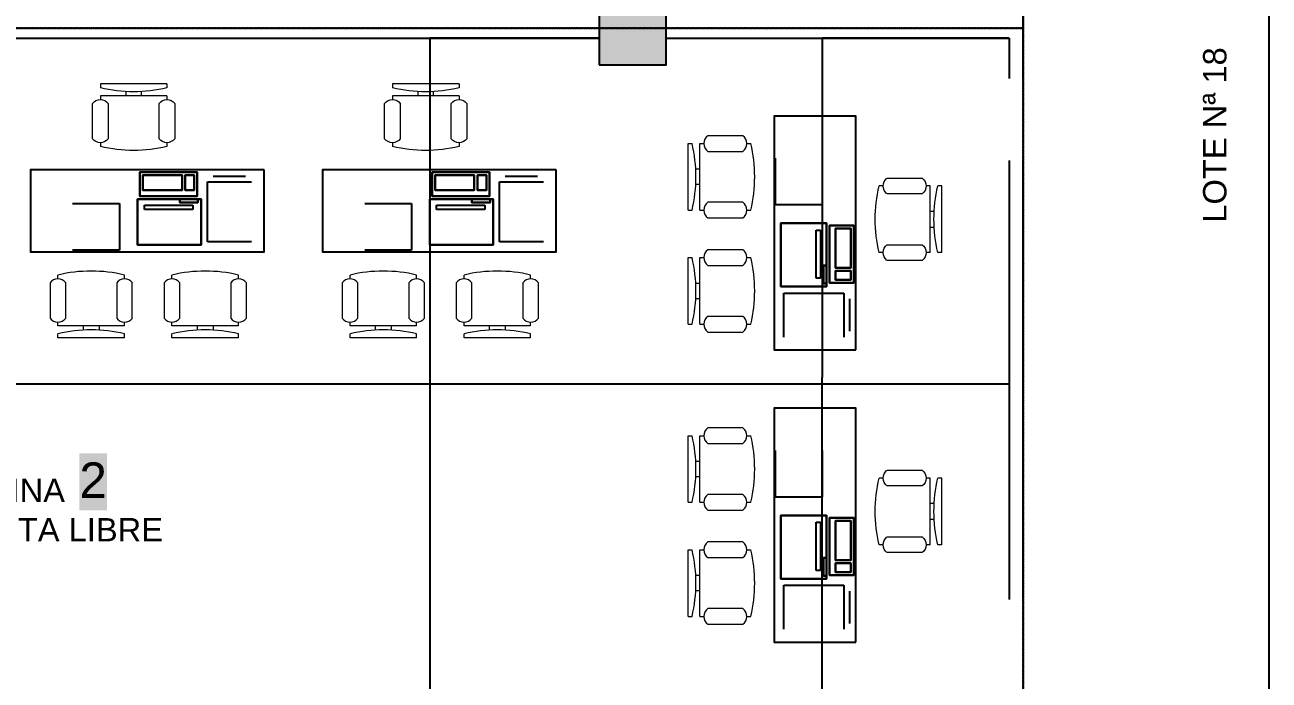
# Model space of a CAD drawing. Header units: millimetres. Extents: x -327709 to -233612, y 250954 to 312605.
# Drawn here: x -244956 to -234306, y 287356 to 292963 of the extents above; entities that cross this region are included whole.
import ezdxf

# ---------------------------------------------------------------- set-up
doc = ezdxf.new("R2010")
doc.units = ezdxf.units.MM
doc.header["$PDMODE"] = 35
doc.linetypes.add('Dash Style-1', pattern=[4.724409, 1.889764, -2.834646])
for name, color, linetype, lineweight in [('p1', 7, 'Continuous', 18), ('P4', 7, 'Continuous', 18), ('SUPERFICIES', 7, 'Dash Style-1', 5)]:
    doc.layers.add(name, color=color, linetype=linetype, lineweight=lineweight)
doc.styles.add('ARIAL', font='arial.ttf', dxfattribs={"height": 0.8})
doc.styles.add('Arial (bold)', font='arialbd.ttf')
doc.styles.add('Arial Unicode MS', font='ARIALUNI.TTF')
doc.dimstyles.new('carlos', dxfattribs={"dimtxt": 0.067432, "dimasz": 0.00186, "dimexe": 1.7e-05, "dimexo": 1.25e-05, "dimgap": 0, "dimtad": 0, "dimdec": 3, "dimtxsty": 'Arial (bold)', "dimblk": 'VW_SLASH-1', "dimblk1": 'VW_SLASH-1', "dimblk2": 'VW_SLASH-1', "dimcen": 0, "dimazin": 0, "dimtfac": 1, "dimtdec": 3, "dimtix": 1, "dimtmove": 0, "dimatfit": 0, "dimldrblk": 'VW_SLASH-1', "dimfxl": 1, "dimfrac": 2, "dimtolj": 1, "dimarcsym": 0})

# ---------------------------------------------------------------- blocks, each defined once
blk = doc.blocks.new('Group-93-1')
at = {"color": 7, "linetype": 'Continuous', "lineweight": 9}
for p, q in [((-0.285, 0), (-0.285, -0.034)), ((-0.285, 0), (0.285, 0)), ((0.285, 0), (0.285, -0.034)), ((-0.285, -0.101), (-0.285, -0.134)), ((-0.285, -0.101), (0.285, -0.101)), ((-0.067, -0.101), (-0.067, -0.065)), ((0.067, -0.066), (0.067, -0.101)), ((0.285, -0.101), (0.285, -0.134)), ((-0.352, -0.168), (-0.352, -0.469)), ((-0.218, -0.469), (-0.218, -0.168)), ((0.218, -0.168), (0.218, -0.469)), ((0.352, -0.469), (0.352, -0.168)), ((-0.285, -0.503), (-0.285, -0.536)), ((0.285, -0.503), (0.285, -0.536))]:
    blk.add_line(p, q, dxfattribs=at)
for centre, radius, start, end in [((0, 1.161), 1.228, 256.5803, 283.4197), ((-0.285, -0.218), 0.0838, 36.8699, 143.1301), ((0.285, -0.218), 0.0838, 36.8699, 143.1301), ((-0.285, -0.419), 0.0838, 216.8699, 323.1301), ((0.285, -0.419), 0.0838, 216.8699, 323.1301), ((0, 0.658), 1.228, 256.5803, 283.4197)]:
    blk.add_arc(centre, radius, start, end, dxfattribs=at)
blk = doc.blocks.new('Chair - Desk_Sc1')
at = {"color": 7}
blk.add_blockref('Group-93-1', (0, 0), dxfattribs=at)
blk = doc.blocks.new('VW_SLASH-1')
at = {"layer": 'p1', "color": 0, "linetype": 'ByBlock', "lineweight": -2}
blk.add_line((0, 0), (-1, 0), dxfattribs=at)
at = {"layer": 'p1', "color": 0, "linetype": 'Continuous', "lineweight": 20}
blk.add_lwpolyline([(1, 1), (-1, -1)], dxfattribs=at)
blk = doc.blocks.new('*D459')
at = {"layer": 'Defpoints', "color": 0, "linetype": 'Continuous', "transparency": 16777216}
for p in [(-241491, 292851), (-240042, 292851), (-240062, 279594)]:
    blk.add_point(p, dxfattribs=at)
at = {"layer": 'P4', "color": 0, "linetype": 'Continuous', "lineweight": -2, "transparency": 16777216}
for p, q in [((-240042, 292851), (-241491, 292851)), ((-241491, 292851), (-241491, 286223)), ((-241491, 279594), (-241491, 286223)), ((-240062, 279594), (-241491, 279594))]:
    blk.add_line(p, q, dxfattribs=at)
at = {"layer": 'P4', "color": 0, "linetype": 'Continuous', "lineweight": -2, "transparency": 16777216, "xscale": 0.0018603515625, "yscale": 0.0018603515625, "zscale": 0.0018603515625}
for p, rotation in [((-241491, 292851), 90), ((-241491, 279594), 270)]:
    blk.add_blockref('VW_SLASH-1', p, dxfattribs=dict(at, rotation=rotation))
at = {"layer": 'P4', "color": 0, "linetype": 'Continuous', "lineweight": -2, "transparency": 16777216, "insert": (-241491, 286223), "char_height": 0.0607, "attachment_point": 5, "style": 'Arial (bold)'}
blk.add_mtext('\\A1;39771,781', dxfattribs=at)
blk = doc.blocks.new('*D460')
at = {"layer": 'Defpoints', "color": 0, "linetype": 'Continuous', "transparency": 16777216}
for p in [(-238131, 292851), (-236531, 292851), (-236531, 287040)]:
    blk.add_point(p, dxfattribs=at)
at = {"layer": 'P4', "color": 0, "linetype": 'Continuous', "lineweight": -2, "transparency": 16777216}
for p, q in [((-236531, 292851), (-238131, 292851)), ((-238131, 292851), (-238131, 289946)), ((-238131, 287040), (-238131, 289946)), ((-236531, 287040), (-238131, 287040))]:
    blk.add_line(p, q, dxfattribs=at)
at = {"layer": 'P4', "color": 0, "linetype": 'Continuous', "lineweight": -2, "transparency": 16777216, "xscale": 0.0018603515625, "yscale": 0.0018603515625, "zscale": 0.0018603515625}
for p, rotation in [((-238131, 292851), 90), ((-238131, 287040), 270)]:
    blk.add_blockref('VW_SLASH-1', p, dxfattribs=dict(at, rotation=rotation))
at = {"layer": 'P4', "color": 0, "linetype": 'Continuous', "lineweight": -2, "transparency": 16777216, "insert": (-238131, 289946), "char_height": 0.0607, "attachment_point": 5, "style": 'Arial (bold)'}
blk.add_mtext('\\A1;17432,972', dxfattribs=at)
blk = doc.blocks.new('*D461')
at = {"layer": 'Defpoints', "color": 0, "linetype": 'Continuous', "transparency": 16777216}
for p in [(-255763, 291117), (-236531, 290409), (-255763, 289890)]:
    blk.add_point(p, dxfattribs=at)
at = {"layer": 'P4', "color": 0, "linetype": 'Continuous', "lineweight": -2, "transparency": 16777216}
for p, q in [((-255763, 291117), (-255763, 289890)), ((-236531, 290409), (-236531, 289890)), ((-255763, 289890), (-246147, 289890)), ((-236531, 289890), (-246147, 289890))]:
    blk.add_line(p, q, dxfattribs=at)
at = {"layer": 'P4', "color": 0, "linetype": 'Continuous', "lineweight": -2, "transparency": 16777216, "xscale": 0.0018603515625, "yscale": 0.0018603515625, "zscale": 0.0018603515625, "rotation": 180}
blk.add_blockref('VW_SLASH-1', (-255763, 289890), dxfattribs=at)
at = {"layer": 'P4', "color": 0, "linetype": 'Continuous', "lineweight": -2, "transparency": 16777216, "xscale": 0.0018603515625, "yscale": 0.0018603515625, "zscale": 0.0018603515625}
blk.add_blockref('VW_SLASH-1', (-236531, 289890), dxfattribs=at)
at = {"layer": 'P4', "color": 0, "linetype": 'Continuous', "lineweight": -2, "transparency": 16777216, "insert": (-246147, 289890), "char_height": 0.0607, "attachment_point": 5, "style": 'Arial (bold)'}
blk.add_mtext('\\A1;57696,127', dxfattribs=at)

msp = doc.modelspace()

# ---------------------------------------------------------------- hatches: boundary and pattern name
at = {"layer": 'P4', "linetype": 'Continuous', "lineweight": -2}
msp.add_hatch(color=0, dxfattribs=at).paths.add_polyline_path([(-240041.68215, 292620.68928), (-239466.58409, 292620.68928), (-239466.58409, 293255.79757), (-240041.68215, 293255.79757)])

# ---------------------------------------------------------------- linework, layer by layer
at = {"layer": 'P4', "color": 0, "linetype": 'Continuous', "lineweight": -2}
for p, q in [((-236411.06312, 292503.28912), (-236411.06312, 293165.90209)), ((-255415.35523, 292851.22859), (-240041.68215, 292851.22859)), ((-239466.58409, 292851.22859), (-236531.05893, 292851.22859)), ((-236531.05893, 292851.22859), (-236531.05893, 292503.28912)), ((-238530.5909, 291422.28154), (-238530.5909, 291822.34976)), ((-238130.52268, 291822.34976), (-238130.52268, 291422.28154)), ((-236531.05893, 291803.16974), (-236531.05893, 288047.45281)), ((-236411.06312, 288047.45281), (-236411.06312, 291803.16974)), ((-243971.4977, 291703.90455), (-243480.3371, 291703.90455)), ((-243480.3371, 291703.90455), (-243971.4977, 291703.90455)), ((-243971.4977, 291497.10009), (-243971.4977, 291703.90455)), ((-243971.4977, 291703.90455), (-243971.4977, 291497.10009)), ((-243945.64714, 291548.80121), (-243945.64714, 291678.054)), ((-243945.64714, 291678.054), (-243945.64714, 291548.80121)), ((-243609.58989, 291678.054), (-243609.58989, 291548.80121)), ((-243609.58989, 291548.80121), (-243609.58989, 291678.054)), ((-243583.73933, 291548.80121), (-243583.73933, 291678.054)), ((-243583.73933, 291678.054), (-243583.73933, 291548.80121)), ((-243506.18766, 291678.054), (-243506.18766, 291548.80121)), ((-243506.18766, 291548.80121), (-243506.18766, 291678.054)), ((-243480.3371, 291703.90455), (-243480.3371, 291497.10009)), ((-243480.3371, 291497.10009), (-243480.3371, 291703.90455)), ((-243344.46427, 291669.1982), (-243067.85461, 291669.1982)), ((-241471.07137, 291703.90455), (-240979.91077, 291703.90455)), ((-240979.91077, 291703.90455), (-241471.07137, 291703.90455)), ((-241471.07137, 291497.10009), (-241471.07137, 291703.90455)), ((-241471.07137, 291703.90455), (-241471.07137, 291497.10009)), ((-241445.22081, 291548.80121), (-241445.22081, 291678.054)), ((-241445.22081, 291678.054), (-241445.22081, 291548.80121)), ((-241109.16356, 291678.054), (-241109.16356, 291548.80121)), ((-241109.16356, 291548.80121), (-241109.16356, 291678.054)), ((-241083.313, 291548.80121), (-241083.313, 291678.054)), ((-241083.313, 291678.054), (-241083.313, 291548.80121)), ((-241005.76133, 291678.054), (-241005.76133, 291548.80121)), ((-241005.76133, 291548.80121), (-241005.76133, 291678.054)), ((-240979.91077, 291703.90455), (-240979.91077, 291497.10009)), ((-240979.91077, 291497.10009), (-240979.91077, 291703.90455)), ((-240844.03794, 291669.1982), (-240567.42828, 291669.1982)), ((-243609.58989, 291548.80121), (-243945.64714, 291548.80121)), ((-243945.64714, 291548.80121), (-243609.58989, 291548.80121)), ((-243506.18766, 291548.80121), (-243583.73933, 291548.80121)), ((-243583.73933, 291548.80121), (-243506.18766, 291548.80121)), ((-243394.4728, 291619.18968), (-243017.84608, 291619.18968)), ((-243394.4728, 291106.60228), (-243394.4728, 291619.18968)), ((-241109.16356, 291548.80121), (-241445.22081, 291548.80121)), ((-241445.22081, 291548.80121), (-241109.16356, 291548.80121)), ((-241005.76133, 291548.80121), (-241083.313, 291548.80121)), ((-241083.313, 291548.80121), (-241005.76133, 291548.80121)), ((-240894.04647, 291619.18968), (-240517.41975, 291619.18968)), ((-240894.04647, 291106.60228), (-240894.04647, 291619.18968)), ((-244547.89808, 291435.1693), (-244147.82986, 291435.1693)), ((-244147.82986, 291435.1693), (-244147.82986, 291035.10109)), ((-243991.69347, 291470.69825), (-243448.83176, 291470.69825)), ((-243448.83176, 291470.69825), (-243991.69347, 291470.69825)), ((-243991.69347, 291081.2473), (-243991.69347, 291470.69825)), ((-243991.69347, 291470.69825), (-243991.69347, 291081.2473)), ((-243480.3371, 291497.10009), (-243971.4977, 291497.10009)), ((-243971.4977, 291497.10009), (-243480.3371, 291497.10009)), ((-243932.7988, 291419.73554), (-243520.22846, 291419.73554)), ((-243932.7988, 291383.18333), (-243932.7988, 291419.73554)), ((-243629.78566, 291444.84769), (-243629.78566, 291470.69825)), ((-243629.78566, 291470.69825), (-243629.78566, 291444.84769)), ((-243474.68232, 291444.84769), (-243629.78566, 291444.84769)), ((-243629.78566, 291444.84769), (-243474.68232, 291444.84769)), ((-243520.22846, 291419.73554), (-243520.22846, 291383.18333)), ((-243474.68232, 291470.69825), (-243474.68232, 291444.84769)), ((-243474.68232, 291444.84769), (-243474.68232, 291470.69825)), ((-243448.83176, 291470.69825), (-243448.83176, 291081.2473)), ((-243448.83176, 291081.2473), (-243448.83176, 291470.69825)), ((-242047.47175, 291435.1693), (-241647.40353, 291435.1693)), ((-241647.40353, 291435.1693), (-241647.40353, 291035.10109)), ((-241491.26714, 291470.69825), (-240948.40543, 291470.69825)), ((-240948.40543, 291470.69825), (-241491.26714, 291470.69825)), ((-241491.26714, 291081.2473), (-241491.26714, 291470.69825)), ((-241491.26714, 291470.69825), (-241491.26714, 291081.2473)), ((-240979.91077, 291497.10009), (-241471.07137, 291497.10009)), ((-241471.07137, 291497.10009), (-240979.91077, 291497.10009)), ((-241432.37247, 291419.73554), (-241019.80213, 291419.73554)), ((-241432.37247, 291383.18333), (-241432.37247, 291419.73554)), ((-241129.35933, 291444.84769), (-241129.35933, 291470.69825)), ((-241129.35933, 291470.69825), (-241129.35933, 291444.84769)), ((-240974.25598, 291444.84769), (-241129.35933, 291444.84769)), ((-241129.35933, 291444.84769), (-240974.25598, 291444.84769)), ((-241019.80213, 291419.73554), (-241019.80213, 291383.18333)), ((-240974.25598, 291470.69825), (-240974.25598, 291444.84769)), ((-240974.25598, 291444.84769), (-240974.25598, 291470.69825)), ((-240948.40543, 291470.69825), (-240948.40543, 291081.2473)), ((-240948.40543, 291081.2473), (-240948.40543, 291470.69825)), ((-238130.52268, 291422.28154), (-238530.5909, 291422.28154)), ((-243520.22846, 291383.18333), (-243932.7988, 291383.18333)), ((-241019.80213, 291383.18333), (-241432.37247, 291383.18333)), ((-238484.44469, 290723.28344), (-238484.44469, 291266.14515)), ((-238484.44469, 291266.14515), (-238484.44469, 290723.28344)), ((-238484.44469, 291266.14515), (-238094.99374, 291266.14515)), ((-238094.99374, 291266.14515), (-238484.44469, 291266.14515)), ((-238182.50866, 290794.68014), (-238182.50866, 291207.25048)), ((-238182.50866, 291207.25048), (-238145.95645, 291207.25048)), ((-238145.95645, 291207.25048), (-238145.95645, 290794.68014)), ((-238094.99374, 291266.14515), (-238094.99374, 290723.28344)), ((-238094.99374, 290723.28344), (-238094.99374, 291266.14515)), ((-238068.59189, 290754.78878), (-238068.59189, 291245.94938)), ((-238068.59189, 291245.94938), (-238068.59189, 290754.78878)), ((-238068.59189, 291245.94938), (-237861.78743, 291245.94938)), ((-237861.78743, 291245.94938), (-238068.59189, 291245.94938)), ((-238016.89078, 290884.04157), (-238016.89078, 291220.09882)), ((-238016.89078, 291220.09882), (-238016.89078, 290884.04157)), ((-238016.89078, 291220.09882), (-237887.63799, 291220.09882)), ((-237887.63799, 291220.09882), (-238016.89078, 291220.09882)), ((-237861.78743, 291245.94938), (-237861.78743, 290754.78878)), ((-237861.78743, 290754.78878), (-237861.78743, 291245.94938)), ((-243017.84608, 291106.60228), (-243394.4728, 291106.60228)), ((-240517.41975, 291106.60228), (-240894.04647, 291106.60228)), ((-244147.82986, 291035.10109), (-244547.89808, 291035.10109)), ((-243448.83176, 291081.2473), (-243991.69347, 291081.2473)), ((-243991.69347, 291081.2473), (-243448.83176, 291081.2473)), ((-241647.40353, 291035.10109), (-242047.47175, 291035.10109)), ((-240948.40543, 291081.2473), (-241491.26714, 291081.2473)), ((-241491.26714, 291081.2473), (-240948.40543, 291081.2473)), ((-238120.84429, 290904.23734), (-238094.99374, 290904.23734)), ((-238094.99374, 290904.23734), (-238120.84429, 290904.23734)), ((-238120.84429, 290749.134), (-238120.84429, 290904.23734)), ((-238120.84429, 290904.23734), (-238120.84429, 290749.134)), ((-237887.63799, 290884.04157), (-238016.89078, 290884.04157)), ((-238016.89078, 290884.04157), (-237887.63799, 290884.04157)), ((-238145.95645, 290794.68014), (-238182.50866, 290794.68014)), ((-238016.89078, 290780.63934), (-238016.89078, 290858.19102)), ((-238016.89078, 290858.19102), (-238016.89078, 290780.63934)), ((-238016.89078, 290858.19102), (-237887.63799, 290858.19102)), ((-237887.63799, 290858.19102), (-238016.89078, 290858.19102)), ((-237887.63799, 290780.63934), (-238016.89078, 290780.63934)), ((-238016.89078, 290780.63934), (-237887.63799, 290780.63934)), ((-238094.99374, 290723.28344), (-238484.44469, 290723.28344)), ((-238484.44469, 290723.28344), (-238094.99374, 290723.28344)), ((-238459.08971, 290292.29776), (-238459.08971, 290668.92448)), ((-238459.08971, 290668.92448), (-237946.50231, 290668.92448)), ((-238094.99374, 290749.134), (-238120.84429, 290749.134)), ((-238120.84429, 290749.134), (-238094.99374, 290749.134)), ((-237861.78743, 290754.78878), (-238068.59189, 290754.78878)), ((-238068.59189, 290754.78878), (-237861.78743, 290754.78878)), ((-237946.50231, 290668.92448), (-237946.50231, 290292.29776)), ((-237896.49378, 290618.91595), (-237896.49378, 290342.30629)), ((-238530.5909, 288921.85521), (-238530.5909, 289321.92343)), ((-238130.52268, 289321.92343), (-238130.52268, 288921.85521)), ((-238130.52268, 288921.85521), (-238530.5909, 288921.85521)), ((-238484.44469, 288222.85711), (-238484.44469, 288765.71882)), ((-238484.44469, 288765.71882), (-238484.44469, 288222.85711)), ((-238484.44469, 288765.71882), (-238094.99374, 288765.71882)), ((-238094.99374, 288765.71882), (-238484.44469, 288765.71882)), ((-238094.99374, 288765.71882), (-238094.99374, 288222.85711)), ((-238094.99374, 288222.85711), (-238094.99374, 288765.71882)), ((-238068.59189, 288254.36245), (-238068.59189, 288745.52305)), ((-238068.59189, 288745.52305), (-238068.59189, 288254.36245)), ((-238068.59189, 288745.52305), (-237861.78743, 288745.52305)), ((-237861.78743, 288745.52305), (-238068.59189, 288745.52305)), ((-237861.78743, 288745.52305), (-237861.78743, 288254.36245)), ((-237861.78743, 288254.36245), (-237861.78743, 288745.52305)), ((-238182.50866, 288294.25381), (-238182.50866, 288706.82415)), ((-238182.50866, 288706.82415), (-238145.95645, 288706.82415)), ((-238145.95645, 288706.82415), (-238145.95645, 288294.25381)), ((-238016.89078, 288383.61524), (-238016.89078, 288719.67249)), ((-238016.89078, 288719.67249), (-238016.89078, 288383.61524)), ((-238016.89078, 288719.67249), (-237887.63799, 288719.67249)), ((-237887.63799, 288719.67249), (-238016.89078, 288719.67249)), ((-238120.84429, 288403.81101), (-238094.99374, 288403.81101)), ((-238094.99374, 288403.81101), (-238120.84429, 288403.81101)), ((-238120.84429, 288248.70767), (-238120.84429, 288403.81101)), ((-238120.84429, 288403.81101), (-238120.84429, 288248.70767)), ((-237887.63799, 288383.61524), (-238016.89078, 288383.61524)), ((-238016.89078, 288383.61524), (-237887.63799, 288383.61524)), ((-238016.89078, 288280.21301), (-238016.89078, 288357.76469)), ((-238016.89078, 288357.76469), (-238016.89078, 288280.21301)), ((-238016.89078, 288357.76469), (-237887.63799, 288357.76469)), ((-237887.63799, 288357.76469), (-238016.89078, 288357.76469)), ((-238094.99374, 288222.85711), (-238484.44469, 288222.85711)), ((-238484.44469, 288222.85711), (-238094.99374, 288222.85711)), ((-238145.95645, 288294.25381), (-238182.50866, 288294.25381)), ((-238094.99374, 288248.70767), (-238120.84429, 288248.70767)), ((-238120.84429, 288248.70767), (-238094.99374, 288248.70767)), ((-237861.78743, 288254.36245), (-238068.59189, 288254.36245)), ((-238068.59189, 288254.36245), (-237861.78743, 288254.36245)), ((-237887.63799, 288280.21301), (-238016.89078, 288280.21301)), ((-238016.89078, 288280.21301), (-237887.63799, 288280.21301)), ((-238459.08971, 287791.87143), (-238459.08971, 288168.49815)), ((-238459.08971, 288168.49815), (-237946.50231, 288168.49815)), ((-237946.50231, 288168.49815), (-237946.50231, 287791.87143)), ((-237896.49378, 288118.48962), (-237896.49378, 287841.87996))]:
    msp.add_line(p, q, dxfattribs=at)
for points in [[(-292955.65142, 251826.92186), (-234305.65142, 251826.92186), (-234305.65142, 311987.17937), (-292955.65142, 311987.17937)], [(-240041.68215, 292620.68928), (-239466.58409, 292620.68928), (-239466.58409, 293255.79757), (-240041.68215, 293255.79757)], [(-237843.25068, 290182.76616), (-237843.25068, 292183.10722), (-238543.37005, 292183.10722), (-238543.37005, 290182.76616)], [(-242908.31447, 291722.44131), (-244908.65554, 291722.44131), (-244908.65554, 291022.32194), (-242908.31447, 291022.32194)], [(-240407.88814, 291722.44131), (-242408.22921, 291722.44131), (-242408.22921, 291022.32194), (-240407.88814, 291022.32194)], [(-237843.25068, 287682.33982), (-237843.25068, 289682.68089), (-238543.37005, 289682.68089), (-238543.37005, 287682.33982)]]:
    msp.add_lwpolyline(points, close=True, dxfattribs=at)
for points in [[(-243480.3371, 291703.90455), (-243480.3371, 291703.90455), (-243480.3371, 291703.90455), (-243971.4977, 291703.90455)], [(-243971.4977, 291703.90455), (-243971.4977, 291703.90455), (-243971.4977, 291703.90455), (-243971.4977, 291497.10009)], [(-243609.58989, 291678.054), (-243609.58989, 291678.054), (-243609.58989, 291678.054), (-243945.64714, 291678.054)], [(-243945.64714, 291678.054), (-243945.64714, 291678.054), (-243945.64714, 291678.054), (-243945.64714, 291548.80121)], [(-243609.58989, 291548.80121), (-243609.58989, 291548.80121), (-243609.58989, 291548.80121), (-243609.58989, 291678.054)], [(-243506.18766, 291678.054), (-243506.18766, 291678.054), (-243506.18766, 291678.054), (-243583.73933, 291678.054)], [(-243583.73933, 291678.054), (-243583.73933, 291678.054), (-243583.73933, 291678.054), (-243583.73933, 291548.80121)], [(-243506.18766, 291548.80121), (-243506.18766, 291548.80121), (-243506.18766, 291548.80121), (-243506.18766, 291678.054)], [(-243480.3371, 291497.10009), (-243480.3371, 291497.10009), (-243480.3371, 291497.10009), (-243480.3371, 291703.90455)], [(-240979.91077, 291703.90455), (-240979.91077, 291703.90455), (-240979.91077, 291703.90455), (-241471.07137, 291703.90455)], [(-241471.07137, 291703.90455), (-241471.07137, 291703.90455), (-241471.07137, 291703.90455), (-241471.07137, 291497.10009)], [(-241109.16356, 291678.054), (-241109.16356, 291678.054), (-241109.16356, 291678.054), (-241445.22081, 291678.054)], [(-241445.22081, 291678.054), (-241445.22081, 291678.054), (-241445.22081, 291678.054), (-241445.22081, 291548.80121)], [(-241109.16356, 291548.80121), (-241109.16356, 291548.80121), (-241109.16356, 291548.80121), (-241109.16356, 291678.054)], [(-241005.76133, 291678.054), (-241005.76133, 291678.054), (-241005.76133, 291678.054), (-241083.313, 291678.054)], [(-241083.313, 291678.054), (-241083.313, 291678.054), (-241083.313, 291678.054), (-241083.313, 291548.80121)], [(-241005.76133, 291548.80121), (-241005.76133, 291548.80121), (-241005.76133, 291548.80121), (-241005.76133, 291678.054)], [(-240979.91077, 291497.10009), (-240979.91077, 291497.10009), (-240979.91077, 291497.10009), (-240979.91077, 291703.90455)], [(-243945.64714, 291548.80121), (-243945.64714, 291548.80121), (-243945.64714, 291548.80121), (-243609.58989, 291548.80121)], [(-243583.73933, 291548.80121), (-243583.73933, 291548.80121), (-243583.73933, 291548.80121), (-243506.18766, 291548.80121)], [(-241445.22081, 291548.80121), (-241445.22081, 291548.80121), (-241445.22081, 291548.80121), (-241109.16356, 291548.80121)], [(-241083.313, 291548.80121), (-241083.313, 291548.80121), (-241083.313, 291548.80121), (-241005.76133, 291548.80121)], [(-243448.83176, 291470.69825), (-243448.83176, 291470.69825), (-243448.83176, 291470.69825), (-243991.69347, 291470.69825)], [(-243991.69347, 291470.69825), (-243991.69347, 291470.69825), (-243991.69347, 291470.69825), (-243991.69347, 291081.2473)], [(-243971.4977, 291497.10009), (-243971.4977, 291497.10009), (-243971.4977, 291497.10009), (-243480.3371, 291497.10009)], [(-243629.78566, 291470.69825), (-243629.78566, 291470.69825), (-243629.78566, 291470.69825), (-243629.78566, 291444.84769)], [(-243629.78566, 291444.84769), (-243629.78566, 291444.84769), (-243629.78566, 291444.84769), (-243474.68232, 291444.84769)], [(-243474.68232, 291444.84769), (-243474.68232, 291444.84769), (-243474.68232, 291444.84769), (-243474.68232, 291470.69825)], [(-243448.83176, 291081.2473), (-243448.83176, 291081.2473), (-243448.83176, 291081.2473), (-243448.83176, 291470.69825)], [(-240948.40543, 291470.69825), (-240948.40543, 291470.69825), (-240948.40543, 291470.69825), (-241491.26714, 291470.69825)], [(-241491.26714, 291470.69825), (-241491.26714, 291470.69825), (-241491.26714, 291470.69825), (-241491.26714, 291081.2473)], [(-241471.07137, 291497.10009), (-241471.07137, 291497.10009), (-241471.07137, 291497.10009), (-240979.91077, 291497.10009)], [(-241129.35933, 291470.69825), (-241129.35933, 291470.69825), (-241129.35933, 291470.69825), (-241129.35933, 291444.84769)], [(-241129.35933, 291444.84769), (-241129.35933, 291444.84769), (-241129.35933, 291444.84769), (-240974.25598, 291444.84769)], [(-240974.25598, 291444.84769), (-240974.25598, 291444.84769), (-240974.25598, 291444.84769), (-240974.25598, 291470.69825)], [(-240948.40543, 291081.2473), (-240948.40543, 291081.2473), (-240948.40543, 291081.2473), (-240948.40543, 291470.69825)], [(-238484.44469, 291266.14515), (-238484.44469, 291266.14515), (-238484.44469, 291266.14515), (-238484.44469, 290723.28344)], [(-238094.99374, 291266.14515), (-238094.99374, 291266.14515), (-238094.99374, 291266.14515), (-238484.44469, 291266.14515)], [(-238094.99374, 290723.28344), (-238094.99374, 290723.28344), (-238094.99374, 290723.28344), (-238094.99374, 291266.14515)], [(-238068.59189, 291245.94938), (-238068.59189, 291245.94938), (-238068.59189, 291245.94938), (-238068.59189, 290754.78878)], [(-237861.78743, 291245.94938), (-237861.78743, 291245.94938), (-237861.78743, 291245.94938), (-238068.59189, 291245.94938)], [(-238016.89078, 291220.09882), (-238016.89078, 291220.09882), (-238016.89078, 291220.09882), (-238016.89078, 290884.04157)], [(-237887.63799, 291220.09882), (-237887.63799, 291220.09882), (-237887.63799, 291220.09882), (-238016.89078, 291220.09882)], [(-237887.63799, 290884.04157), (-237887.63799, 290884.04157), (-237887.63799, 290884.04157), (-237887.63799, 291220.09882)], [(-237861.78743, 290754.78878), (-237861.78743, 290754.78878), (-237861.78743, 290754.78878), (-237861.78743, 291245.94938)], [(-243991.69347, 291081.2473), (-243991.69347, 291081.2473), (-243991.69347, 291081.2473), (-243448.83176, 291081.2473)], [(-241491.26714, 291081.2473), (-241491.26714, 291081.2473), (-241491.26714, 291081.2473), (-240948.40543, 291081.2473)], [(-238094.99374, 290904.23734), (-238094.99374, 290904.23734), (-238094.99374, 290904.23734), (-238120.84429, 290904.23734)], [(-238120.84429, 290904.23734), (-238120.84429, 290904.23734), (-238120.84429, 290904.23734), (-238120.84429, 290749.134)], [(-238016.89078, 290884.04157), (-238016.89078, 290884.04157), (-238016.89078, 290884.04157), (-237887.63799, 290884.04157)], [(-238016.89078, 290858.19102), (-238016.89078, 290858.19102), (-238016.89078, 290858.19102), (-238016.89078, 290780.63934)], [(-237887.63799, 290858.19102), (-237887.63799, 290858.19102), (-237887.63799, 290858.19102), (-238016.89078, 290858.19102)], [(-238016.89078, 290780.63934), (-238016.89078, 290780.63934), (-238016.89078, 290780.63934), (-237887.63799, 290780.63934)], [(-237887.63799, 290780.63934), (-237887.63799, 290780.63934), (-237887.63799, 290780.63934), (-237887.63799, 290858.19102)], [(-238484.44469, 290723.28344), (-238484.44469, 290723.28344), (-238484.44469, 290723.28344), (-238094.99374, 290723.28344)], [(-238120.84429, 290749.134), (-238120.84429, 290749.134), (-238120.84429, 290749.134), (-238094.99374, 290749.134)], [(-238068.59189, 290754.78878), (-238068.59189, 290754.78878), (-238068.59189, 290754.78878), (-237861.78743, 290754.78878)], [(-238484.44469, 288765.71882), (-238484.44469, 288765.71882), (-238484.44469, 288765.71882), (-238484.44469, 288222.85711)], [(-238094.99374, 288765.71882), (-238094.99374, 288765.71882), (-238094.99374, 288765.71882), (-238484.44469, 288765.71882)], [(-238094.99374, 288222.85711), (-238094.99374, 288222.85711), (-238094.99374, 288222.85711), (-238094.99374, 288765.71882)], [(-238068.59189, 288745.52305), (-238068.59189, 288745.52305), (-238068.59189, 288745.52305), (-238068.59189, 288254.36245)], [(-237861.78743, 288745.52305), (-237861.78743, 288745.52305), (-237861.78743, 288745.52305), (-238068.59189, 288745.52305)], [(-237861.78743, 288254.36245), (-237861.78743, 288254.36245), (-237861.78743, 288254.36245), (-237861.78743, 288745.52305)], [(-238016.89078, 288719.67249), (-238016.89078, 288719.67249), (-238016.89078, 288719.67249), (-238016.89078, 288383.61524)], [(-237887.63799, 288719.67249), (-237887.63799, 288719.67249), (-237887.63799, 288719.67249), (-238016.89078, 288719.67249)], [(-237887.63799, 288383.61524), (-237887.63799, 288383.61524), (-237887.63799, 288383.61524), (-237887.63799, 288719.67249)], [(-238094.99374, 288403.81101), (-238094.99374, 288403.81101), (-238094.99374, 288403.81101), (-238120.84429, 288403.81101)], [(-238120.84429, 288403.81101), (-238120.84429, 288403.81101), (-238120.84429, 288403.81101), (-238120.84429, 288248.70767)], [(-238016.89078, 288383.61524), (-238016.89078, 288383.61524), (-238016.89078, 288383.61524), (-237887.63799, 288383.61524)], [(-238016.89078, 288357.76469), (-238016.89078, 288357.76469), (-238016.89078, 288357.76469), (-238016.89078, 288280.21301)], [(-237887.63799, 288357.76469), (-237887.63799, 288357.76469), (-237887.63799, 288357.76469), (-238016.89078, 288357.76469)], [(-237887.63799, 288280.21301), (-237887.63799, 288280.21301), (-237887.63799, 288280.21301), (-237887.63799, 288357.76469)], [(-238484.44469, 288222.85711), (-238484.44469, 288222.85711), (-238484.44469, 288222.85711), (-238094.99374, 288222.85711)], [(-238120.84429, 288248.70767), (-238120.84429, 288248.70767), (-238120.84429, 288248.70767), (-238094.99374, 288248.70767)], [(-238068.59189, 288254.36245), (-238068.59189, 288254.36245), (-238068.59189, 288254.36245), (-237861.78743, 288254.36245)], [(-238016.89078, 288280.21301), (-238016.89078, 288280.21301), (-238016.89078, 288280.21301), (-237887.63799, 288280.21301)]]:
    msp.add_3dface(points, dxfattribs=at)
at = {"layer": 'SUPERFICIES', "color": 0, "lineweight": -2}
msp.add_line((-236411.06312, 258689.84277), (-236411.06312, 300105.46546), dxfattribs=at)
for points in [[(-255949.24434, 300832.58943), (-239923.00166, 300832.58943), (-239923.00166, 300105.46546), (-236411.06312, 300105.46546), (-236411.06312, 292935.56431), (-255553.16757, 292935.56431), (-255524.32199, 295251.63787), (-255922.38483, 295666.70864)], [(-255899.91115, 292935.56431), (-236411.06312, 292935.56431), (-236411.06312, 279438.72113), (-247883.01912, 279438.72113), (-247883.01912, 286815.19943), (-255553.16757, 286815.19943), (-255505.0624, 289157.89605), (-255903.12525, 289610.57633)]]:
    msp.add_lwpolyline(points, close=True, dxfattribs=at)
at = {"layer": 'SUPERFICIES', "color": 0, "linetype": 'Continuous', "lineweight": -2}
msp.add_solid([(-244490.14917, 288810.30571), (-244254.6712, 288810.30571), (-244490.14917, 289297.22206), (-244254.6712, 289297.22206)], dxfattribs=at)

# ---------------------------------------------------------------- block references
at = {"layer": 'P4', "color": 0, "lineweight": -2, "xscale": -1000.17053206043, "yscale": 1000.17053206043, "zscale": 1000.17053206043}
for p in [(-244025.53152, 292458.39167), (-241525.10519, 292458.39167)]:
    msp.add_blockref('Chair - Desk_Sc1', p, dxfattribs=at)
at = {"layer": 'P4', "color": 0, "lineweight": -2, "yscale": 1000.17053206043, "zscale": 1000.17053206043}
for p, xscale, rotation in [((-239279.32041, 291663.23338), 1000.17053206043, 90), ((-237107.30032, 291299.98321), -1000.17053206043, 270), ((-239279.32041, 290687.02058), 1000.17053206043, 90), ((-244388.78169, 290286.37158), 1000.17053206043, 180), ((-243412.5689, 290286.37158), 1000.17053206043, 180), ((-241888.35536, 290286.37158), 1000.17053206043, 180), ((-240912.14257, 290286.37158), 1000.17053206043, 180), ((-239279.32041, 289162.80704), 1000.17053206043, 90), ((-237107.30032, 288799.55688), -1000.17053206043, 270), ((-239279.32041, 288186.59425), 1000.17053206043, 90)]:
    msp.add_blockref('Chair - Desk_Sc1', p, dxfattribs=dict(at, xscale=xscale, rotation=rotation))

# ---------------------------------------------------------------- texts
at = {"layer": 'P4', "color": 0, "lineweight": -2, "insert": (-234870.97735, 291270.65779), "char_height": 200.034106, "attachment_point": 1, "rotation": 90, "line_spacing_factor": 1.012097, "style": 'Arial Unicode MS'}
msp.add_mtext('LOTE Nª 18', dxfattribs=at)
at = {"layer": 'P4', "color": 0, "lineweight": -2, "insert": (-245746.31735, 289079.56023), "char_height": 200.0341064, "attachment_point": 1, "line_spacing_factor": 1.008048, "style": 'Arial Unicode MS'}
msp.add_mtext('OFICINA\\PPLANTA LIBRE', dxfattribs=at)
at = {"layer": 'SUPERFICIES', "color": 0, "lineweight": -2, "insert": (-244490.14917, 289219.65285), "char_height": 303.495757, "attachment_point": 1, "line_spacing_factor": 0.966482, "style": 'ARIAL'}
msp.add_mtext('{\\C7;\\l2}', dxfattribs=at)

# ---------------------------------------------------------------- dimensions: what is measured, and where the dimension line sits
at = {"layer": 'P4', "color": 0, "linetype": 'Continuous', "lineweight": -2}
for base, p1, p2, picture, middle in [((-241491.26714, 292851.22859), (-240061.68556, 279593.96819), (-240041.68215, 292851.22859), '*D459', (-241491.26714, 286222.59839)), ((-238130.52268, 292851.22859), (-236531.05893, 287040.2378), (-236531.05893, 292851.22859), '*D460', (-238130.52268, 289945.73319))]:
    dim = msp.add_linear_dim(base=base, p1=p1, p2=p2, angle=270, dimstyle='carlos', override={"dimtxt": 0.060689, "dimgap": 0.039688, "dimtih": 1, "dimtoh": 1, "dimlfac": 3, "dimpost": '<>', "dimtxsty": 'Arial (bold)'}, dxfattribs=at)
    dim.commit()
    dim.dimension.update_dxf_attribs({"geometry": picture, "text_midpoint": middle})
dim = msp.add_linear_dim(base=(-255763.10137, 289889.87738), p1=(-236531.05893, 290409.30232), p2=(-255763.10137, 291116.57388), dimstyle='carlos', override={"dimtxt": 0.060689, "dimgap": 0.039688, "dimtih": 1, "dimtoh": 1, "dimlfac": 3, "dimpost": '<>', "dimtxsty": 'Arial (bold)'}, dxfattribs=at)
dim.commit()
dim.dimension.update_dxf_attribs({"geometry": '*D461', "text_midpoint": (-246147.08015, 289889.87738)})

doc.saveas('drawing.dxf')
